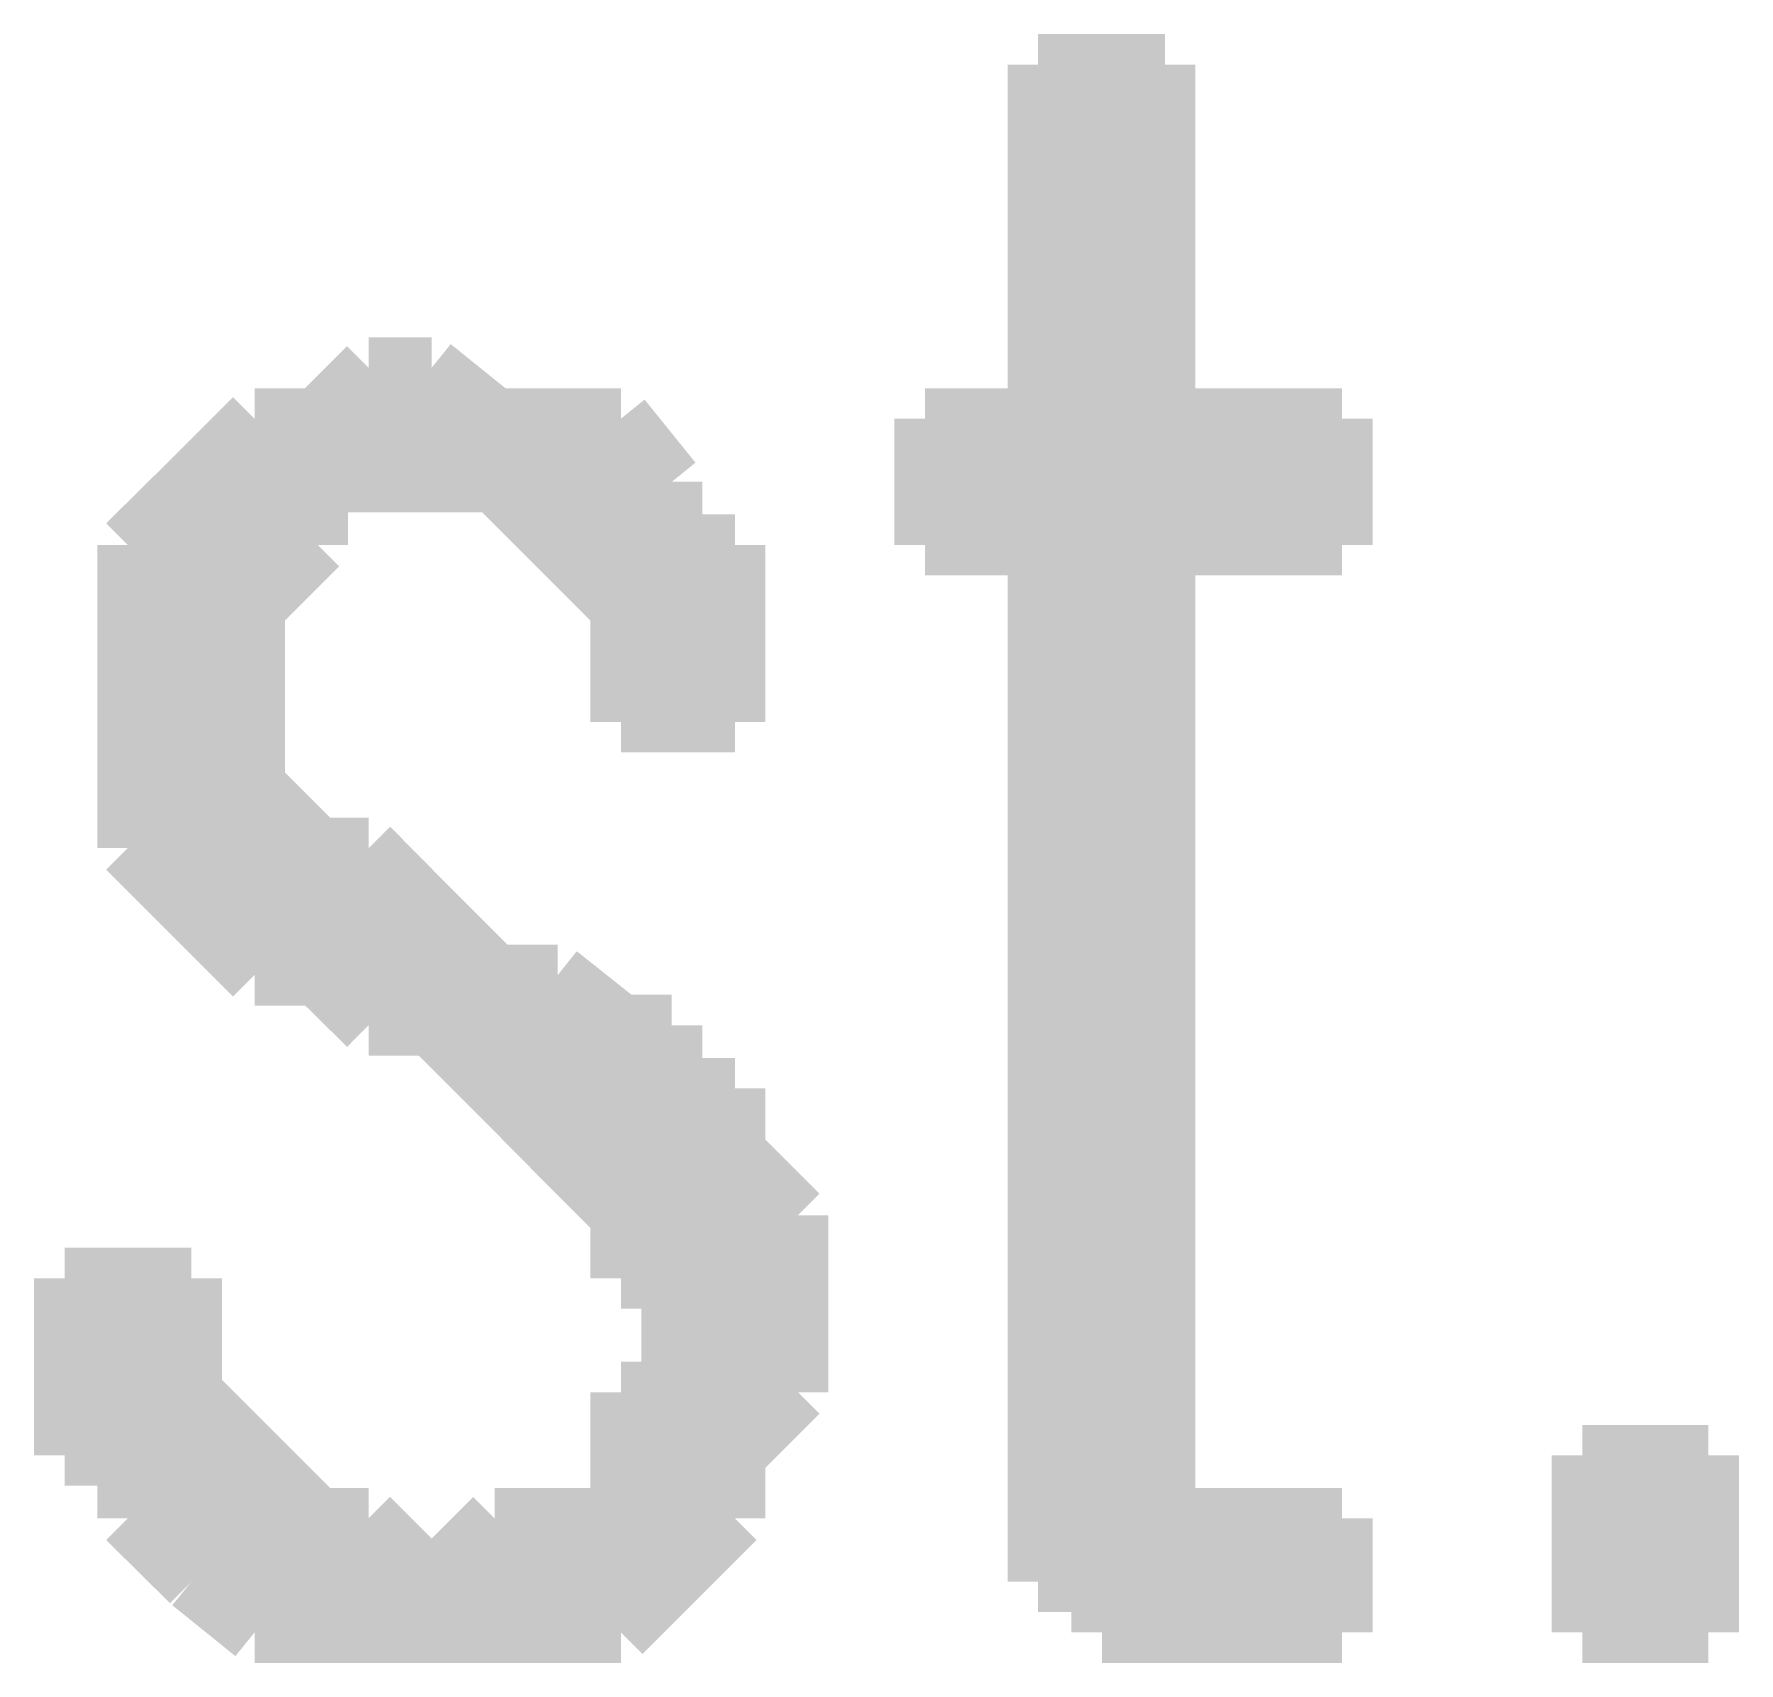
# Model space of a CAD drawing. Header units: millimetres. Extents: x 5 to 350, y 3 to 213.
# Drawn here: x 94.608 to 96.986, y 177.511 to 179.782 of the extents above; entities that cross this region are included whole.
import ezdxf

# ---------------------------------------------------------------- set-up
doc = ezdxf.new("R2010")
doc.units = ezdxf.units.MM
doc.layers.add('H', color=251, linetype='Continuous')
doc.layers.add('P', color=255, linetype='Continuous')

msp = doc.modelspace()

# ---------------------------------------------------------------- hatches: boundary and pattern name
at = {"layer": 'H', "linetype": 'Continuous'}
for points in [[(96.008, 177.624), (96.008, 179.07), (95.85, 179.07), (95.85, 179.246), (96.008, 179.246), (96.008, 179.74), (96.185, 179.74), (96.185, 179.246), (96.432, 179.246), (96.432, 179.07), (96.185, 179.07), (96.185, 177.712), (96.344, 177.712), (96.008, 177.624)], [(95.426, 178.823), (95.426, 178.982), (95.25, 179.158), (94.827, 179.158), (94.915, 179.246), (95.003, 179.246), (95.074, 179.317), (95.162, 179.317), (95.25, 179.246), (95.426, 179.246), (95.497, 179.158), (95.497, 179.07), (95.585, 179.07), (95.585, 178.823), (95.426, 178.823)], [(95.162, 177.624), (95.25, 177.712), (95.426, 177.712), (95.426, 177.888), (95.497, 177.888), (95.497, 178.047), (95.426, 178.047), (95.426, 178.135), (95.162, 178.4), (95.074, 178.4), (95.003, 178.47), (94.915, 178.47), (94.738, 178.647), (94.738, 179.07), (94.827, 179.158), (95.003, 179.158), (95.003, 179.07), (94.915, 178.982), (94.915, 178.735), (95.003, 178.647), (95.074, 178.647), (95.25, 178.47), (95.338, 178.47), (95.426, 178.4), (95.497, 178.4), (95.497, 178.312), (95.585, 178.312), (95.585, 178.223), (95.673, 178.135), (95.673, 177.888), (95.585, 177.8), (95.585, 177.712), (95.497, 177.624), (95.162, 177.624)], [(94.915, 177.553), (94.738, 177.712), (94.738, 177.8), (94.65, 177.8), (94.65, 178.047), (94.827, 178.047), (94.827, 177.888), (95.003, 177.712), (95.074, 177.712), (95.162, 177.624), (95.497, 177.624), (95.426, 177.553), (94.915, 177.553)], [(96.767, 177.553), (96.767, 177.8), (96.943, 177.8), (96.943, 177.553), (96.767, 177.553)], [(96.097, 177.553), (96.097, 177.624), (96.008, 177.624), (96.344, 177.712), (96.432, 177.712), (96.432, 177.553), (96.097, 177.553)]]:
    msp.add_hatch(color=256, dxfattribs=at).paths.add_polyline_path(points)

# ---------------------------------------------------------------- linework, layer by layer
at = {"layer": 'P', "const_width": 0.085}
for points in [[(96.185, 179.74), (96.008, 179.74)], [(96.008, 179.74), (96.008, 179.246)], [(96.185, 179.246), (96.185, 179.74)], [(95.074, 179.317), (95.003, 179.246)], [(95.162, 179.317), (95.074, 179.317)], [(95.25, 179.246), (95.162, 179.317)], [(95.162, 179.317), (95.162, 179.317)], [(94.915, 179.246), (94.827, 179.158)], [(95.003, 179.246), (94.915, 179.246)], [(95.338, 179.246), (95.25, 179.246)], [(95.426, 179.246), (95.338, 179.246)], [(95.497, 179.158), (95.426, 179.246)], [(96.008, 179.246), (95.85, 179.246)], [(95.85, 179.246), (95.85, 179.07)], [(96.432, 179.246), (96.185, 179.246)], [(96.432, 179.07), (96.432, 179.246)], [(94.827, 179.158), (94.738, 179.07)], [(95.162, 179.158), (94.827, 179.158)], [(94.827, 179.158), (95.162, 179.158)], [(95.003, 179.07), (95.003, 179.158)], [(95.003, 179.158), (95.074, 179.158)], [(95.074, 179.158), (95.162, 179.158)], [(95.162, 179.158), (95.25, 179.158)], [(95.25, 179.158), (95.338, 179.07)], [(95.497, 179.07), (95.497, 179.158)], [(94.738, 179.07), (94.738, 178.982)], [(94.915, 178.982), (95.003, 179.07)], [(95.338, 179.07), (95.426, 178.982)], [(95.585, 179.07), (95.497, 179.07)], [(95.585, 178.982), (95.585, 179.07)], [(95.85, 179.07), (96.008, 179.07)], [(96.008, 179.07), (96.008, 177.976)], [(96.185, 177.976), (96.185, 179.07)], [(96.185, 179.07), (96.432, 179.07)], [(94.738, 178.982), (94.738, 178.894)], [(94.915, 178.894), (94.915, 178.982)], [(95.426, 178.982), (95.426, 178.894)], [(95.585, 178.894), (95.585, 178.982)], [(94.738, 178.894), (94.738, 178.823)], [(94.915, 178.823), (94.915, 178.894)], [(95.426, 178.894), (95.426, 178.823)], [(95.585, 178.823), (95.585, 178.894)], [(94.738, 178.823), (94.738, 178.735)], [(94.915, 178.735), (94.915, 178.823)], [(95.426, 178.823), (95.585, 178.823)], [(94.738, 178.735), (94.738, 178.647)], [(95.003, 178.647), (94.915, 178.735)], [(94.738, 178.647), (94.827, 178.558)], [(95.074, 178.647), (95.003, 178.647)], [(95.162, 178.558), (95.074, 178.647)], [(94.827, 178.558), (94.915, 178.47)], [(95.25, 178.47), (95.162, 178.558)], [(94.915, 178.47), (95.003, 178.47)], [(95.003, 178.47), (95.074, 178.4)], [(95.338, 178.47), (95.25, 178.47)], [(95.426, 178.4), (95.338, 178.47)], [(95.074, 178.4), (95.162, 178.4)], [(95.162, 178.4), (95.25, 178.312)], [(95.497, 178.4), (95.426, 178.4)], [(95.497, 178.312), (95.497, 178.4)], [(95.25, 178.312), (95.338, 178.223)], [(95.585, 178.312), (95.497, 178.312)], [(95.585, 178.223), (95.585, 178.312)], [(95.338, 178.223), (95.426, 178.135)], [(95.673, 178.135), (95.585, 178.223)], [(95.426, 178.135), (95.426, 178.047)], [(95.673, 178.047), (95.673, 178.135)], [(94.827, 178.047), (94.65, 178.047)], [(94.65, 178.047), (94.65, 177.976)], [(94.827, 177.976), (94.827, 178.047)], [(95.426, 178.047), (95.497, 178.047)], [(95.497, 178.047), (95.497, 177.976)], [(95.673, 177.976), (95.673, 178.047)], [(94.65, 177.976), (94.65, 177.888)], [(94.827, 177.888), (94.827, 177.976)], [(95.497, 177.976), (95.497, 177.888)], [(95.673, 177.888), (95.673, 177.976)], [(96.008, 177.976), (96.008, 177.888)], [(96.185, 177.8), (96.185, 177.976)], [(94.65, 177.888), (94.65, 177.8)], [(94.915, 177.8), (94.827, 177.888)], [(95.497, 177.888), (95.426, 177.888)], [(95.426, 177.888), (95.426, 177.8)], [(95.585, 177.8), (95.673, 177.888)], [(96.008, 177.888), (96.008, 177.8)], [(94.65, 177.8), (94.738, 177.8)], [(94.738, 177.8), (94.738, 177.712)], [(95.003, 177.712), (94.915, 177.8)], [(95.426, 177.8), (95.426, 177.712)], [(95.585, 177.712), (95.585, 177.8)], [(96.008, 177.8), (96.008, 177.712)], [(96.185, 177.712), (96.185, 177.8)], [(96.767, 177.553), (96.767, 177.8)], [(96.767, 177.8), (96.943, 177.8)], [(96.943, 177.8), (96.943, 177.553)], [(94.738, 177.712), (94.827, 177.624)], [(95.074, 177.712), (95.003, 177.712)], [(95.162, 177.624), (95.074, 177.712)], [(95.25, 177.712), (95.162, 177.624)], [(95.338, 177.712), (95.25, 177.712)], [(95.426, 177.712), (95.338, 177.712)], [(95.497, 177.624), (95.585, 177.712)], [(96.344, 177.712), (96.008, 177.624)], [(96.008, 177.712), (96.008, 177.624)], [(96.008, 177.624), (96.344, 177.712)], [(96.273, 177.712), (96.185, 177.712)], [(96.344, 177.712), (96.273, 177.712)], [(96.432, 177.712), (96.344, 177.712)], [(96.432, 177.553), (96.432, 177.712)], [(94.827, 177.624), (94.915, 177.553)], [(95.497, 177.624), (95.162, 177.624)], [(95.162, 177.624), (95.497, 177.624)], [(95.426, 177.553), (95.497, 177.624)], [(96.008, 177.624), (96.097, 177.624)], [(96.097, 177.624), (96.097, 177.553)], [(94.915, 177.553), (95.003, 177.553)], [(95.003, 177.553), (95.074, 177.553)], [(95.074, 177.553), (95.162, 177.553)], [(95.162, 177.553), (95.25, 177.553)], [(95.25, 177.553), (95.338, 177.553)], [(95.338, 177.553), (95.426, 177.553)], [(96.097, 177.553), (96.185, 177.553)], [(96.185, 177.553), (96.273, 177.553)], [(96.273, 177.553), (96.344, 177.553)], [(96.344, 177.553), (96.432, 177.553)], [(96.943, 177.553), (96.767, 177.553)], [(96.767, 177.553), (96.767, 177.553)]]:
    msp.add_lwpolyline(points, dxfattribs=at)

doc.saveas('drawing.dxf')
